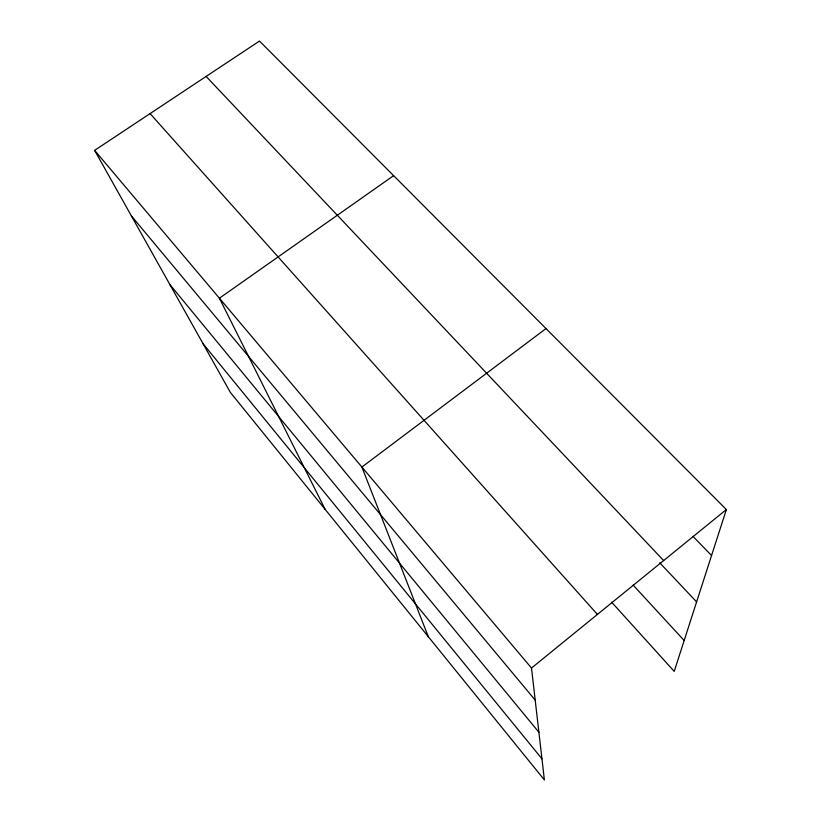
<?xml version="1.0" encoding="UTF-8"?>
<svg xmlns="http://www.w3.org/2000/svg" width="821" height="821" viewBox="0 0 821 821"><rect width="100%" height="100%" fill="white"/><g stroke="black" fill="none" stroke-linecap="round" stroke-linejoin="round"><path stroke-width="1.23" d="M94.631 150.366L531.505 668.037L544.385 779.95L230.342 392.387L94.631 150.366L259.487 41.05L726.369 509.543L674.226 671.383L611.624 602.162M531.505 668.037L726.369 509.543M546.006 328.564L361.887 467.057L428.316 636.706M393.618 175.643L219.402 298.218L325.198 509.451M692.893 536.267L711.561 555.519M206.133 76.435L663.645 560.558M659.766 562.816L696.608 601.916M633.165 585.116L684.17 640.513M150.089 113.596L597.411 614.426M131.37 215.882L535.2 700.118M169.855 284.528L538.894 732.25M203.023 343.671L541.952 758.82"/></g></svg>
